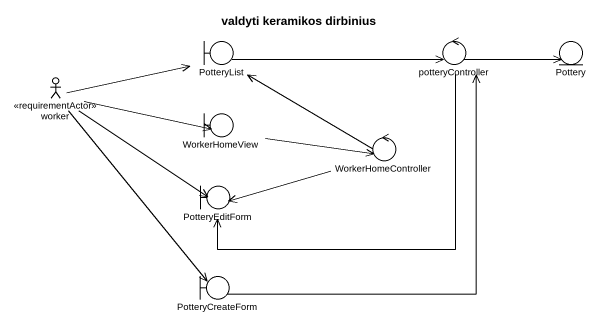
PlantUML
@startuml
title valdyti keramikos dirbinius
boundary PotteryList
control potteryController
entity Pottery
actor worker <<requirementActor>>
boundary WorkerHomeView
control WorkerHomeController
boundary PotteryEditForm
boundary PotteryCreateForm
PotteryList -right-> potteryController
potteryController -right-> Pottery
potteryController --> PotteryEditForm
worker -right-> PotteryList
worker -right-> WorkerHomeView
worker --> PotteryEditForm
worker --> PotteryCreateForm
WorkerHomeView -right-> WorkerHomeController
WorkerHomeController -left-> PotteryList
WorkerHomeController -left-> PotteryEditForm
PotteryCreateForm -up-> potteryController
@enduml
